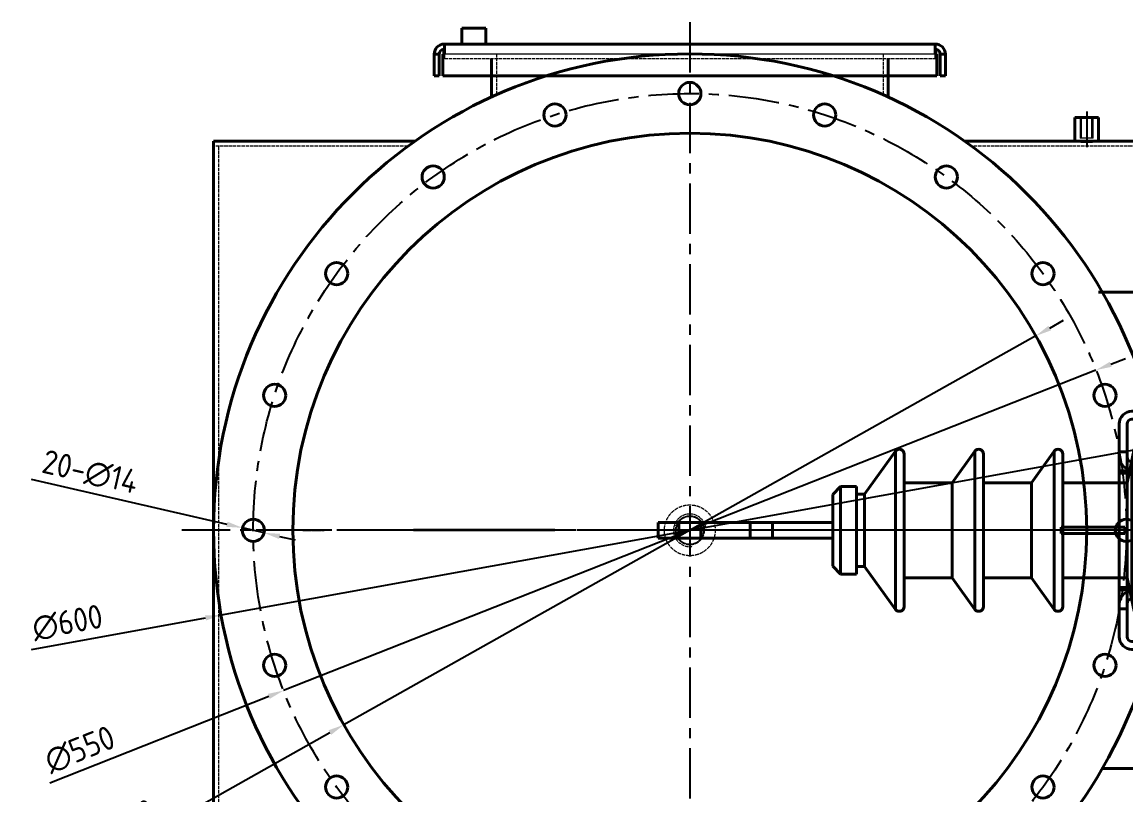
# Model space of a CAD drawing. Header units: millimetres. Extents: x 9486 to 14955, y -8999 to 1872.
# Drawn here: x 10733 to 11429, y -7013 to -6527 of the extents above; entities that cross this region are included whole.
import ezdxf

# ---------------------------------------------------------------- set-up
doc = ezdxf.new("R2010")
doc.units = ezdxf.units.MM
for name, pattern in [('CENTER', [50.8, 31.75, -6.35, 6.35, -6.35]), ('CHAIN', [0.3543, 0.2362, -0.0295, 0.0591, -0.0295]), ('DASHED', [0.2067, 0.1654, -0.0413])]:
    doc.linetypes.add(name, pattern=pattern)
for name, color, linetype, lineweight in [('가려진 것(ISO)', 2, 'DASHED', 18), ('가시적인 것(ISO)', 3, 'Continuous', 40), ('가시적인 좁은 것(ISO)', 3, 'Continuous', 35), ('중심선(ISO)', 1, 'Continuous', 25)]:
    doc.layers.add(name, color=color, linetype=linetype, lineweight=lineweight)
doc.styles.add('치수 텍스트_PSTEK_POSCO', font='isocp.shx')
doc.dimstyles.new('치수_PSTEK_POSCO', dxfattribs={"dimscale": 5, "dimtxt": 3, "dimasz": 2, "dimexe": 2, "dimexo": 2.5, "dimgap": 1, "dimtad": 1, "dimrnd": 1e-08, "dimdsep": 46, "dimtxsty": '치수 텍스트_PSTEK_POSCO', "dimcen": 0.09, "dimdle": 10, "dimclrd": 7, "dimclre": 7, "dimclrt": 2, "dimadec": 1, "dimazin": 2, "dimtfac": 1, "dimtmove": 0, "dimatfit": 3, "dimfxl": 0, "dimtolj": 1, "dimlwd": -1, "dimlwe": -1, "dimarcsym": 0})

# ---------------------------------------------------------------- blocks, each defined once
blk = doc.blocks.new('*D59')
at = {"color": 7}
for p, q in [((11458.87, -6791.74), (11468.71, -6789.97)), ((11449.03, -6793.52), (10858.6, -6900.25)), ((10739.16, -6921.84), (10848.76, -6902.03))]:
    blk.add_line(p, q, dxfattribs=at)
for points in [[(11458.58, -6790.1), (11459.17, -6793.38), (11449.03, -6793.52)], [(10848.47, -6900.39), (10849.06, -6903.67), (10858.6, -6900.25)]]:
    blk.add_solid(points, dxfattribs=at)
at = {"layer": 'Defpoints', "color": 0}
for p in [(11449.03, -6793.52), (10858.6, -6900.25)]:
    blk.add_point(p, dxfattribs=at)
at = {"color": 2, "insert": (10761.79, -6905.05), "char_height": 15, "attachment_point": 5, "rotation": 10.24639, "style": '치수 텍스트_PSTEK_POSCO'}
blk.add_mtext('\\A1;∅600', dxfattribs=at)
blk = doc.blocks.new('*D60')
at = {"color": 7}
for p, q in [((11418.96, -6742.36), (11428.26, -6738.69)), ((11409.65, -6746.03), (10897.98, -6947.75)), ((10750.66, -7005.82), (10888.68, -6951.41))]:
    blk.add_line(p, q, dxfattribs=at)
for points in [[(11418.35, -6740.81), (11419.57, -6743.91), (11409.65, -6746.03)], [(10888.07, -6949.86), (10889.29, -6952.96), (10897.98, -6947.75)]]:
    blk.add_solid(points, dxfattribs=at)
at = {"layer": 'Defpoints', "color": 0}
for p in [(11409.65, -6746.03), (10897.98, -6947.75)]:
    blk.add_point(p, dxfattribs=at)
at = {"color": 2, "insert": (10769.57, -6984.93), "char_height": 15, "attachment_point": 5, "rotation": 21.51564, "style": '치수 텍스트_PSTEK_POSCO'}
blk.add_mtext('\\A1;∅550', dxfattribs=at)
blk = doc.blocks.new('*D61')
at = {"color": 7}
for p, q in [((10738.93, -6814.65), (10862.25, -6843.07)), ((10885.64, -6848.46), (10872, -6845.32)), ((10895.38, -6850.71), (10905.13, -6852.95))]:
    blk.add_line(p, q, dxfattribs=at)
for points in [[(10862.63, -6841.45), (10861.88, -6844.69), (10872, -6845.32)], [(10895.76, -6849.08), (10895.01, -6852.33), (10885.64, -6848.46)]]:
    blk.add_solid(points, dxfattribs=at)
at = {"layer": 'Defpoints', "color": 0}
for p in [(10872, -6845.32), (10885.64, -6848.46)]:
    blk.add_point(p, dxfattribs=at)
at = {"color": 2, "insert": (10776.03, -6810.37), "char_height": 15, "attachment_point": 5, "rotation": 347.02237, "style": '치수 텍스트_PSTEK_POSCO'}
blk.add_mtext('\\A1;20-∅14', dxfattribs=at)
blk = doc.blocks.new('*U74')
at = {"layer": '가시적인 것(ISO)'}
blk.add_circle((0, 0), 7, dxfattribs=at)
blk = doc.blocks.new('*U75')
at = {"color": 0, "linetype": 'ByBlock', "lineweight": -2}
blk.add_blockref('*U74', (0, 275), dxfattribs=at)
for p, rotation in [((-84.98, 261.54), 17.99999999999997), ((84.98, 261.54), 342.0000000000001), ((-161.64, 222.48), 35.99999999999999), ((161.64, 222.48), 324), ((-222.48, 161.64), 54), ((222.48, 161.64), 306), ((-261.54, 84.98), 72), ((261.54, 84.98), 288), ((-275, 0), 90), ((275, 0), 270), ((-261.54, -84.98), 108), ((261.54, -84.98), 252), ((-222.48, -161.64), 126), ((222.48, -161.64), 234), ((-161.64, -222.48), 144), ((161.64, -222.48), 216), ((-84.98, -261.54), 162.0000000000001), ((84.98, -261.54), 197.9999999999999), ((0, -275), 180)]:
    blk.add_blockref('*U74', p, dxfattribs=dict(at, rotation=rotation))
blk = doc.blocks.new('A$C373F1694')
at = {"color": 1, "linetype": 'CENTER'}
for p, q in [((-60, 320), (-60, -320)), ((260, 0), (-380, 0))]:
    blk.add_line(p, q, dxfattribs=at)
blk.add_circle((-60, 0), 275, dxfattribs=at)
at = {"layer": '가려진 것(ISO)', "ltscale": 12.594825}
for p, q in [((-215, 300), (95, 300)), ((94.6, 299.8), (-214.6, 299.8)), ((-181.8, 300), (-181.8, 274.16)), ((61.8, 300), (61.8, 274.16)), ((95, 296.8), (-215, 296.8))]:
    blk.add_line(p, q, dxfattribs=at)
at = {"layer": '가려진 것(ISO)', "ltscale": 4.952111}
for p, q in [((186, 260), (186, 247)), ((186.68, 247), (186.68, 260)), ((193.32, 247), (193.32, 260)), ((194, 247), (194, 260))]:
    blk.add_line(p, q, dxfattribs=at)
at = {"layer": '가려진 것(ISO)', "ltscale": 4.786925}
blk.add_line((194, 247), (186, 247), dxfattribs=at)
at = {"layer": '가려진 것(ISO)', "ltscale": 13.074504}
for p, q in [((-237.57, 241.8), (-360, 241.8)), ((-356.8, 241.8), (-356.8, -241.8)), ((240, 241.8), (117.57, 241.8))]:
    blk.add_line(p, q, dxfattribs=at)
at = {"layer": '가려진 것(ISO)', "ltscale": 13.922766}
blk.add_circle((-60, 0), 9.16, dxfattribs=at)
at = {"layer": '가려진 것(ISO)', "ltscale": 13.364307}
blk.add_circle((-60, 0), 8.79, dxfattribs=at)
at = {"layer": '가려진 것(ISO)', "ltscale": 11.678567}
blk.add_arc((-60, 0), 10.25, 10, 280, dxfattribs=at)
at = {"layer": '가려진 것(ISO)', "ltscale": 13.899604}
blk.add_open_spline([(-60, -16), (-59, -16), (-57.96, -15.9), (-55.89, -15.5), (-54.86, -15.19), (-52.89, -14.37), (-51.95, -13.87), (-50.2, -12.69), (-49.4, -12.02), (-47.98, -10.6), (-47.31, -9.8), (-46.13, -8.05), (-45.63, -7.11), (-44.81, -5.14), (-44.5, -4.11), (-44.1, -2.04), (-44, -1), (-44, 1), (-44.1, 2.04), (-44.5, 4.11), (-44.81, 5.14), (-45.63, 7.11), (-46.13, 8.05), (-47.31, 9.8), (-47.98, 10.6), (-49.4, 12.02), (-50.2, 12.69), (-51.95, 13.87), (-52.89, 14.37), (-54.86, 15.19), (-55.89, 15.5), (-57.96, 15.9), (-59, 16), (-61, 16), (-62.04, 15.9), (-64.11, 15.5), (-65.14, 15.19), (-67.11, 14.37), (-68.05, 13.87), (-69.8, 12.69), (-70.6, 12.02), (-72.02, 10.6), (-72.69, 9.8), (-73.87, 8.05), (-74.37, 7.11), (-75.19, 5.14), (-75.5, 4.11), (-75.9, 2.04), (-76, 1), (-76, -1), (-75.9, -2.04), (-75.5, -4.11), (-75.19, -5.14), (-74.37, -7.11), (-73.87, -8.05), (-72.69, -9.8), (-72.02, -10.6), (-70.6, -12.02), (-69.8, -12.69), (-68.05, -13.87), (-67.11, -14.37), (-65.14, -15.19), (-64.11, -15.5), (-62.04, -15.9), (-61, -16), (-60, -16)], degree=3, knots=[0, 0, 0, 0, 0.301441, 0.301441, 0.602883, 0.602883, 0.904324, 0.904324, 1.205766, 1.205766, 1.507207, 1.507207, 1.808649, 1.808649, 2.11009, 2.11009, 2.411531, 2.411531, 2.712972, 2.712972, 3.014414, 3.014414, 3.315855, 3.315855, 3.617296, 3.617296, 3.918738, 3.918738, 4.220179, 4.220179, 4.521621, 4.521621, 4.823062, 4.823062, 5.124504, 5.124504, 5.425945, 5.425945, 5.727387, 5.727387, 6.028828, 6.028828, 6.330269, 6.330269, 6.631711, 6.631711, 6.933152, 6.933152, 7.234593, 7.234593, 7.536035, 7.536035, 7.837476, 7.837476, 8.138917, 8.138917, 8.440359, 8.440359, 8.7418, 8.7418, 9.043241, 9.043241, 9.344683, 9.344683, 9.646124, 9.646124, 9.646124, 9.646124], dxfattribs=at)
at = {"layer": '가려진 것(ISO)', "ltscale": 13.279113}
blk.add_open_spline([(-60, -8.74), (-61.1, -8.74), (-62.27, -8.52), (-64.42, -7.63), (-65.4, -6.95), (-66.95, -5.4), (-67.63, -4.42), (-68.52, -2.27), (-68.74, -1.1), (-68.74, 1.1), (-68.52, 2.27), (-67.63, 4.42), (-66.95, 5.4), (-65.4, 6.95), (-64.42, 7.63), (-62.27, 8.52), (-61.1, 8.74), (-58.9, 8.74), (-57.73, 8.52), (-55.58, 7.63), (-54.6, 6.95), (-53.05, 5.4), (-52.37, 4.42), (-51.48, 2.27), (-51.26, 1.1), (-51.26, -1.1), (-51.48, -2.27), (-52.37, -4.42), (-53.05, -5.4), (-54.6, -6.95), (-55.58, -7.63), (-57.73, -8.52), (-58.9, -8.74), (-60, -8.74)], degree=3, knots=[0, 0, 0, 0, 0.329161, 0.329161, 0.658321, 0.658321, 0.987482, 0.987482, 1.316643, 1.316643, 1.645804, 1.645804, 1.974964, 1.974964, 2.304125, 2.304125, 2.633286, 2.633286, 2.962447, 2.962447, 3.291607, 3.291607, 3.620768, 3.620768, 3.949929, 3.949929, 4.27909, 4.27909, 4.60825, 4.60825, 4.937411, 4.937411, 5.266572, 5.266572, 5.266572, 5.266572], dxfattribs=at)
at = {"layer": '가시적인 것(ISO)'}
for p, q in [((-188.5, 316.2), (-203.5, 316.2)), ((-203.5, 306.2), (-203.5, 316.2)), ((-188.5, 306.2), (-188.5, 316.2)), ((-214.6, 306.2), (-214.6, 299.8)), ((-214.6, 306.2), (94.6, 306.2)), ((94.6, 299.8), (94.6, 306.2)), ((-217.8, 299.8), (-221, 299.8)), ((-221, 299.8), (-221, 286.2)), ((-217.8, 299.8), (-217.8, 286.2)), ((-215.54, 286.2), (-215.54, 299.8)), ((-215.54, 299.8), (-214.6, 299.8)), ((-215, 300), (-215, 303)), ((-215, 303), (-214.6, 303)), ((-215, 300), (-215, 299.8)), ((-215, 300), (-214.6, 300)), ((-215, 300), (-214.6, 300)), ((-215, 300), (-215, 296.8)), ((94.6, 303), (95, 303)), ((94.6, 300), (95, 300)), ((94.6, 300), (95, 300)), ((94.6, 299.8), (95.54, 299.8)), ((95, 300), (95, 303)), ((95, 300), (95, 299.8)), ((95, 300), (95, 296.8)), ((95.54, 299.8), (95.54, 286.2)), ((97.8, 299.8), (97.8, 286.2)), ((97.8, 299.8), (101, 299.8)), ((101, 286.2), (101, 299.8)), ((-185, 296.8), (-185, 272.72)), ((65, 296.8), (65, 272.72)), ((-217.8, 286.2), (-221, 286.2)), ((95.54, 286.2), (-215.54, 286.2)), ((97.8, 286.2), (101, 286.2)), ((197.5, 260), (182.5, 260)), ((182.5, 260), (182.5, 245)), ((197.5, 260), (197.5, 245)), ((-233.13, 245), (-360, 245)), ((-360, 245), (-360, -245)), ((234, 245), (113.13, 245)), ((182.5, 245), (180, 245))]:
    blk.add_line(p, q, dxfattribs=at)
for radius in [300, 250]:
    blk.add_circle((-60, 0), radius, dxfattribs=at)
for centre, radius, start, end in [((-214.6, 299.8), 6.4, 90, 180), ((94.6, 299.8), 6.4, 0, 90), ((-214.6, 299.8), 3.2, 97.18076, 180), ((94.6, 299.8), 3.2, 0, 82.81924)]:
    blk.add_arc(centre, radius, start, end, dxfattribs=at)
for points, knots in [([(190, 244.89), (189.06, 244.89), (188.05, 244.89), (186.21, 244.91), (185.36, 244.93), (184.03, 244.96), (183.45, 244.97), (182.69, 244.99), (182.58, 245), (182.5, 245)], [0, 0, 0, 0, 0.282534, 0.282534, 0.565068, 0.565068, 0.847602, 0.847602, 1.130136, 1.130136, 1.130136, 1.130136]), ([(197.5, 245), (197.42, 245), (197.31, 244.99), (196.55, 244.97), (195.97, 244.96), (194.64, 244.93), (193.79, 244.91), (191.95, 244.89), (190.94, 244.89), (190, 244.89)], [3.390407, 3.390407, 3.390407, 3.390407, 3.672941, 3.672941, 3.955475, 3.955475, 4.238009, 4.238009, 4.520543, 4.520543, 4.520543, 4.520543])]:
    blk.add_open_spline(points, degree=3, knots=knots, dxfattribs=at)
at = {"layer": '가시적인 좁은 것(ISO)'}
blk.add_line((-145, 0), (-234, 0), dxfattribs=at)
at = {"layer": '중심선(ISO)', "linetype": 'CHAIN', "ltscale": 5.000333}
blk.add_line((190, 263.75), (190, 241.25), dxfattribs=at)
at = {"layer": '중심선(ISO)', "linetype": 'CHAIN', "ltscale": 3.00016}
blk.add_line((-303.75, 0), (-290.25, 0), dxfattribs=at)
at = {"layer": '중심선(ISO)', "linetype": 'CHAIN', "ltscale": 19.051651}
blk.add_line((232.73, 0), (-264.08, 0), dxfattribs=at)
at = {"layer": '중심선(ISO)', "linetype": 'CHAIN', "ltscale": 7.44499}
blk.add_line((243.75, 0), (210.25, 0), dxfattribs=at)
blk.add_blockref('*U75', (-60, 0))
blk = doc.blocks.new('A$C61212F32')
at = {"layer": '가시적인 것(ISO)'}
for p, q in [((-171.46, 75), (-164.46, 75)), ((-164.46, 70), (-171.46, 70)), ((-164.46, 75), (-164.46, 70)), ((-179.46, 46.14), (-179.46, 67)), ((-174.46, 67), (-174.46, 46.14)), ((-340, 22.82), (-320.43, 49.76)), ((-320.43, 49.76), (-320.43, -49.76)), ((-284.79, 30), (-270.43, 49.76)), ((-270.43, 49.76), (-270.43, -49.76)), ((-234.79, 30), (-220.43, 49.76)), ((-220.43, 49.76), (-220.43, -49.76)), ((-174.46, 49.49), (-179.46, 49.49)), ((-174.46, 30), (-170, 51)), ((-170, 51), (-170, -51)), ((-150, 51), (-170, 51)), ((-150, 51), (-150, -51)), ((-315, 48), (-315, -48)), ((-265, 48), (-265, -48)), ((-215, 48), (-215, -48)), ((-179.46, 46.14), (-179.46, -46.14)), ((-174.46, 46.14), (-174.46, -46.14)), ((-171.46, 43.14), (-164.46, 43.14)), ((-171.46, 43.14), (-171.46, 38.14)), ((-164.46, 43.14), (-164.46, 38.14)), ((-145, 47.5), (-150, 47.5)), ((-145, -47.5), (-145, 47.5)), ((-174.46, 37.49), (-179.46, 37.49)), ((-179.46, 36), (-174.46, 36)), ((-164.46, 38.14), (-171.46, 38.14)), ((-171.46, 38.14), (-171.46, -38.14)), ((-164.46, 38.14), (-164.46, -38.14)), ((-284.79, 30), (-315, 30)), ((-284.79, 30), (-284.79, -30)), ((-234.79, 30), (-265, 30)), ((-234.79, 30), (-234.79, -30)), ((-174.46, 30), (-215, 30)), ((-50, 32.5), (-145, 32.5)), ((-50, 32.5), (-50, -32.5)), ((-360, 22.5), (-355, 27.5)), ((-360, 22.5), (-360, -22.5)), ((-355, 27.5), (-355, -27.5)), ((-345, 27.5), (-355, 27.5)), ((-345, 27.5), (-345, -27.5)), ((-340, 22.82), (-345, 22.82)), ((-340, 22.82), (-340, -22.82)), ((-45, 25), (-50, 25)), ((-45, 25), (-45, -25)), ((-45, 8.5), (-37, 8.5)), ((-37, 8.5), (-37, 0)), ((-470, 5), (-470, -5)), ((-360, 5), (-470, 5)), ((-457, -5), (-457, 5)), ((-443, -5), (-443, 5)), ((-412, -5), (-412, 5)), ((-398, -5), (-398, 5)), ((-139, 2), (-119, 2)), ((-139, 0), (-139, 2)), ((-139, -2), (-139, 0)), ((-119, 2), (-44, 2)), ((-119, 2), (-119, -2)), ((-44, 2), (-44, -2)), ((-44, 0), (-37, 0)), ((0, 5), (-37, 5)), ((0, 4.1), (-37, 4.1)), ((-37, 0), (-37, -8.5)), ((0, 5), (0, -5)), ((-360, -5), (-470, -5)), ((-119, -2), (-139, -2)), ((-44, -2), (-119, -2)), ((-37, -4.1), (0, -4.1)), ((0, -5), (-37, -5)), ((-45, -8.5), (-37, -8.5)), ((-360, -22.5), (-355, -27.5)), ((-345, -27.5), (-355, -27.5)), ((-340, -22.82), (-345, -22.82)), ((-340, -22.82), (-320.43, -49.76)), ((-45, -25), (-50, -25)), ((-284.79, -30), (-315, -30)), ((-284.79, -30), (-270.43, -49.76)), ((-234.79, -30), (-265, -30)), ((-234.79, -30), (-220.43, -49.76)), ((-174.46, -30), (-215, -30)), ((-174.46, -30), (-170, -51)), ((-50, -32.5), (-145, -32.5)), ((-179.46, -36), (-174.46, -36)), ((-174.46, -37.49), (-179.46, -37.49)), ((-171.46, -38.14), (-164.46, -38.14)), ((-171.46, -38.14), (-171.46, -43.14)), ((-164.46, -38.14), (-164.46, -43.14)), ((-179.46, -67), (-179.46, -46.14)), ((-174.46, -46.14), (-174.46, -67)), ((-164.46, -43.14), (-171.46, -43.14)), ((-145, -47.5), (-150, -47.5)), ((-174.46, -49.49), (-179.46, -49.49)), ((-150, -51), (-170, -51)), ((-171.46, -70), (-164.46, -70)), ((-164.46, -75), (-171.46, -75)), ((-164.46, -70), (-164.46, -75))]:
    blk.add_line(p, q, dxfattribs=at)
for centre, radius, start, end in [((-171.46, 67), 8, 90, 180), ((-171.46, 67), 3, 90, 180), ((-318, 48), 3, 0, 144), ((-268, 48), 3, 0, 144), ((-218, 48), 3, 0, 144), ((-171.46, 46.14), 8, 180, 270), ((-171.46, 46.14), 3, 180, 270), ((-171.46, -46.14), 8, 90, 180), ((-318, -48), 3, 216, 0), ((-268, -48), 3, 216, 0), ((-218, -48), 3, 216, 0), ((-171.46, -46.14), 3, 90, 180), ((-171.46, -67), 8, 180, 270), ((-171.46, -67), 3, 180, 270)]:
    blk.add_arc(centre, radius, start, end, dxfattribs=at)
at = {"layer": '중심선(ISO)', "linetype": 'CENTER'}
blk.add_line((15.14, 0), (-486.56, 0), dxfattribs=at)
blk = doc.blocks.new('*D76')
at = {"color": 7}
for p, q in [((11380.51, -6719.57), (11389.23, -6714.67)), ((11371.79, -6724.47), (10935.84, -6969.31)), ((10781.19, -7056.16), (10927.12, -6974.2))]:
    blk.add_line(p, q, dxfattribs=at)
for points in [[(11379.7, -6718.12), (11381.33, -6721.02), (11371.79, -6724.47)], [(10926.31, -6972.75), (10927.94, -6975.66), (10935.84, -6969.31)]]:
    blk.add_solid(points, dxfattribs=at)
at = {"layer": 'Defpoints', "color": 0}
for p in [(11371.79, -6724.47), (10935.84, -6969.31)]:
    blk.add_point(p, dxfattribs=at)
at = {"color": 2, "insert": (10797.09, -7032.9), "char_height": 15, "attachment_point": 5, "rotation": 29.3194, "style": '치수 텍스트_PSTEK_POSCO'}
blk.add_mtext('\\A1;∅500', dxfattribs=at)

msp = doc.modelspace()

# ---------------------------------------------------------------- linework, layer by layer
at = {"color": 1, "linetype": 'CENTER', "ltscale": 0.5}
msp.add_line((11633.138, -6846.887), (10874.687, -6846.887), dxfattribs=at)
at = {"layer": '가시적인 것(ISO)'}
for p, q in [((11447.818, -6696.887), (11411.318, -6696.887)), ((11387.818, -6848.887), (11387.818, -6844.887)), ((11387.818, -6844.887), (11427.818, -6844.887)), ((11387.818, -6848.887), (11427.818, -6848.887)), ((11427.818, -6848.887), (11427.818, -6844.887)), ((11447.818, -6996.887), (11413.625, -6996.887))]:
    msp.add_line(p, q, dxfattribs=at)

# ---------------------------------------------------------------- block references
for name, p in [('A$C373F1694', (11213.818, -6846.887)), ('A$C61212F32', (11603.818, -6846.887))]:
    msp.add_blockref(name, p)

# ---------------------------------------------------------------- dimensions: what is measured, and where the dimension line sits
for p1, p2, picture, middle in [((11371.794, -6724.468), (10935.842, -6969.307), '*D76', (10803.208, -7043.796)), ((11409.655, -6746.03), (10897.98, -6947.745), '*D60', (10774.154, -6996.561)), ((11449.033, -6793.523), (10858.602, -6900.252), '*D59', (10764.01, -6917.351))]:
    dim = msp.add_diameter_dim_2p(p1=p1, p2=p2, dimstyle='치수_PSTEK_POSCO')
    dim.commit()
    dim.dimension.update_dxf_attribs({"geometry": picture, "text_midpoint": middle, "dimtype": 163})
dim = msp.add_diameter_dim_2p(p1=(10885.639, -6848.459), p2=(10871.996, -6845.315), text='20-<>', dimstyle='치수_PSTEK_POSCO')
dim.commit()
dim.dimension.update_dxf_attribs({"geometry": '*D61', "text_midpoint": (10773.222, -6822.552), "dimtype": 163})

doc.saveas('drawing.dxf')
